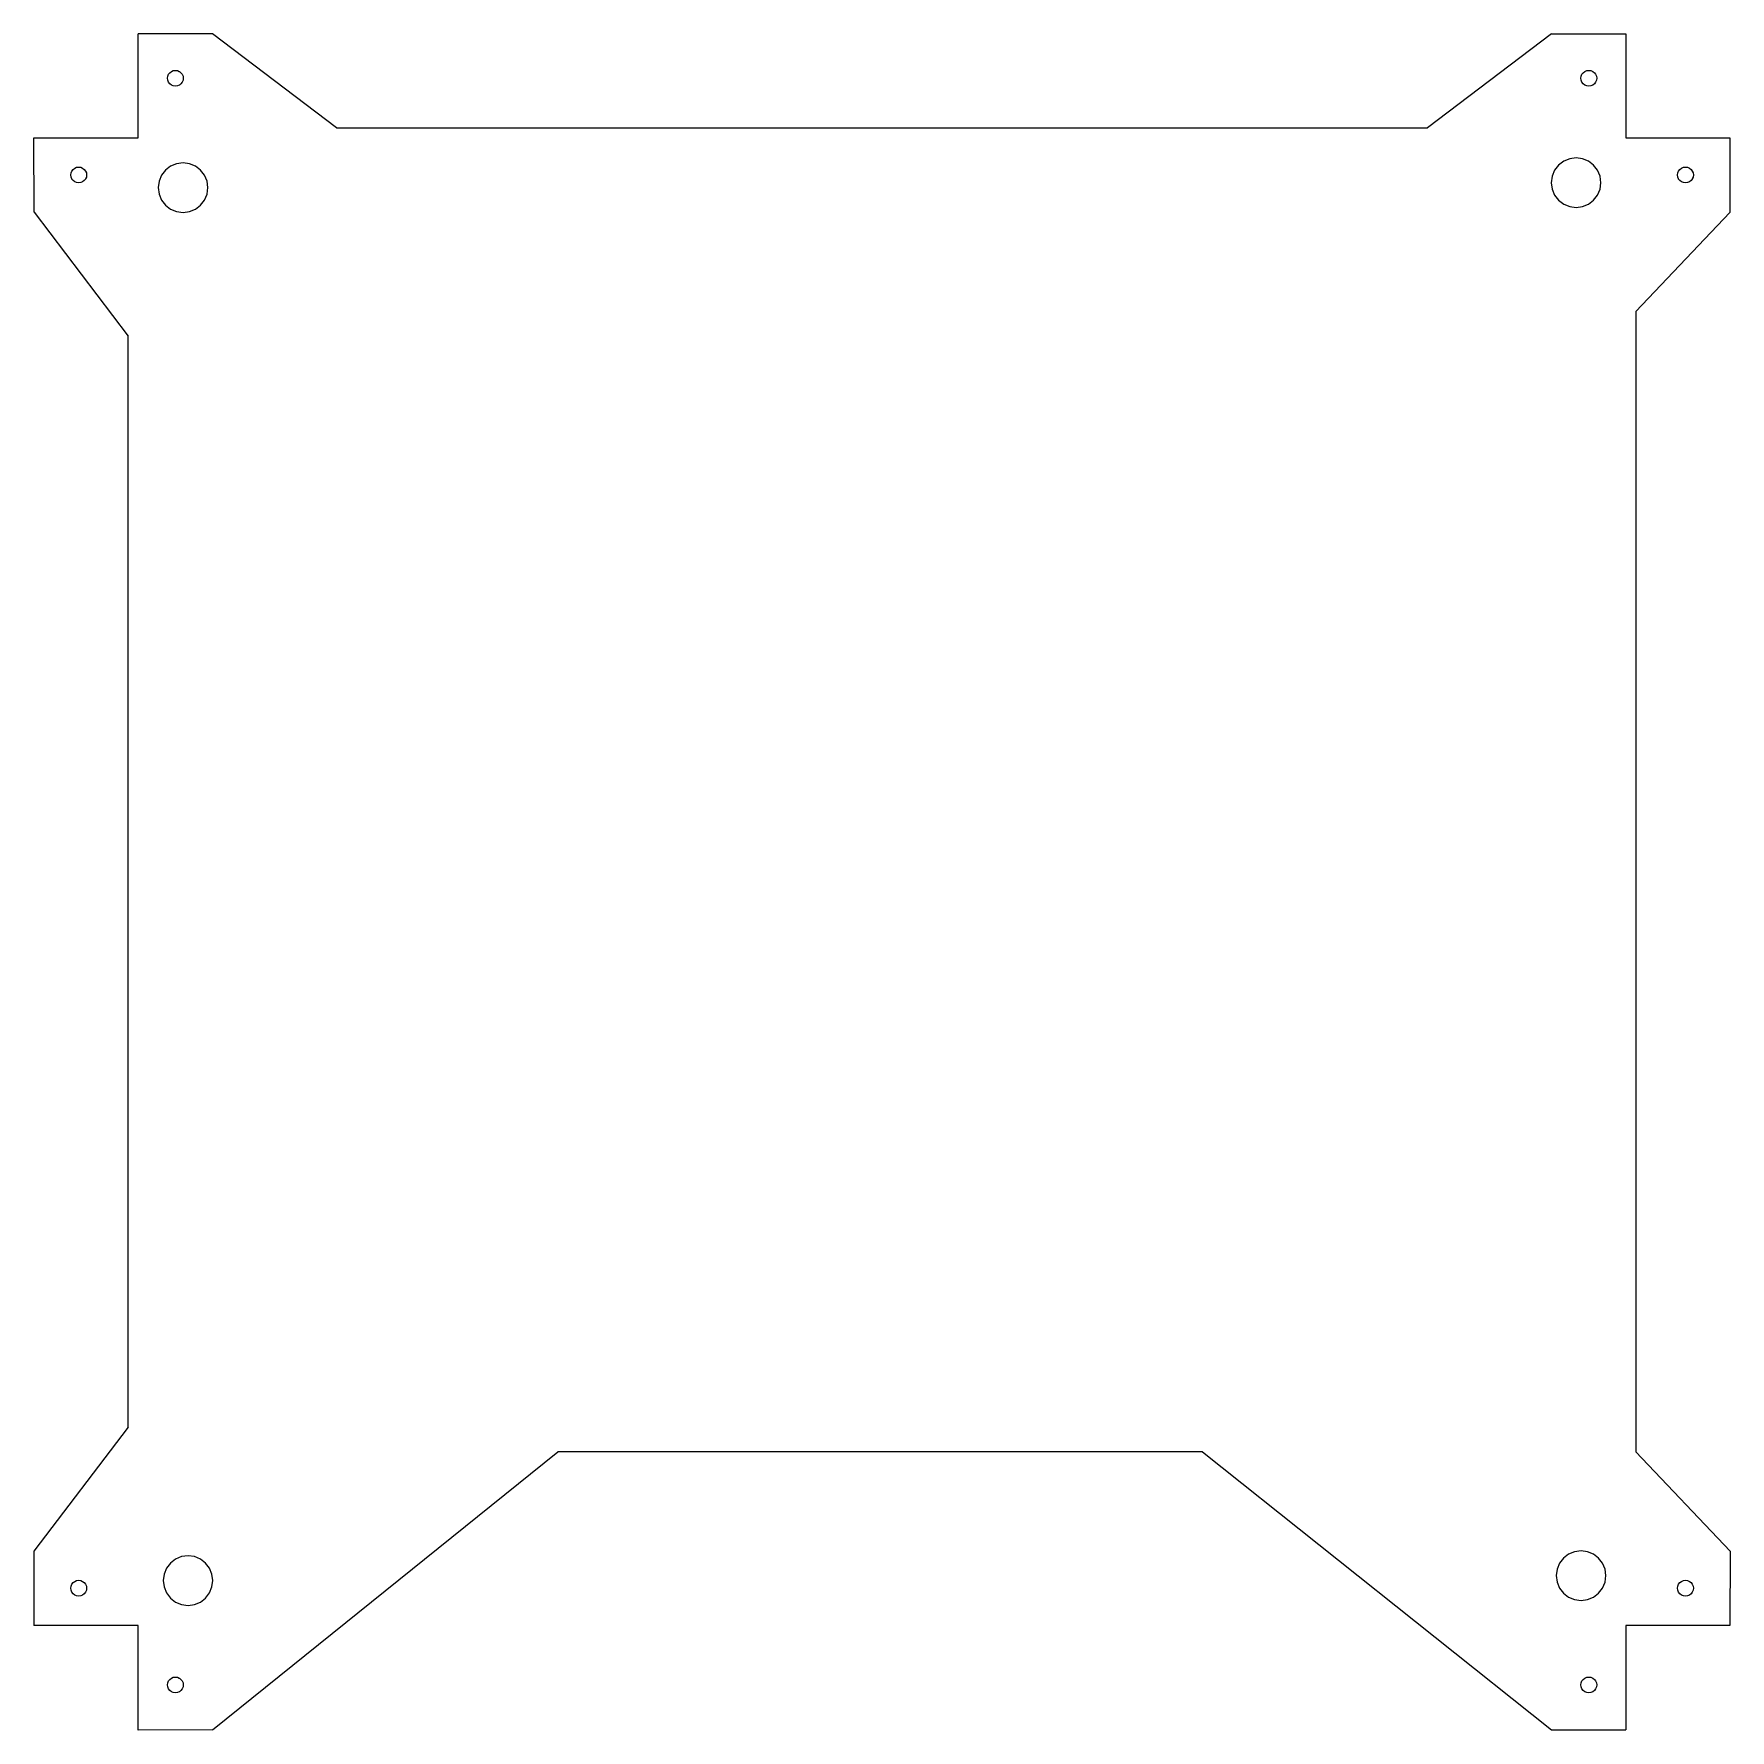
# Model space of a CAD drawing. Header units: metres. Extents: x 894 to 1236, y 660 to 1002.
import ezdxf

# ---------------------------------------------------------------- set-up
doc = ezdxf.new("R2010")
doc.units = ezdxf.units.M

msp = doc.modelspace()

# ---------------------------------------------------------------- linework, layer by layer
at = {"layer": 'Layer0'}
for p, q in [((915.19, 981.15, 650.13), (915.19, 1002.1, 650.13)), ((930.19, 1002.1, 650.13), (915.19, 1002.1, 650.13)), ((955.19, 983.15, 650.13), (930.19, 1002.1, 650.13)), ((1200.17, 1002.1, 650.13), (1175.19, 983.15, 650.13)), ((1200.17, 1002.1, 650.13), (1215.19, 1002.1, 650.13)), ((1215.19, 1002.1, 650.13), (1215.19, 981.15, 650.13)), ((921.09, 993.15, 650.13), (921.15, 993.57, 650.13)), ((921.15, 992.74, 650.13), (921.09, 993.15, 650.13)), ((921.15, 993.57, 650.13), (921.31, 993.95, 650.13)), ((921.31, 992.35, 650.13), (921.15, 992.74, 650.13)), ((921.31, 993.95, 650.13), (921.56, 994.28, 650.13)), ((921.56, 992.02, 650.13), (921.31, 992.35, 650.13)), ((921.56, 994.28, 650.13), (921.89, 994.54, 650.13)), ((921.89, 991.77, 650.13), (921.56, 992.02, 650.13)), ((921.89, 994.54, 650.13), (922.28, 994.7, 650.13)), ((922.28, 994.7, 650.13), (922.69, 994.75, 650.13)), ((922.69, 994.75, 650.13), (923.1, 994.7, 650.13)), ((923.1, 994.7, 650.13), (923.49, 994.54, 650.13)), ((923.49, 994.54, 650.13), (923.52, 994.52, 650.13)), ((923.52, 994.52, 650.13), (923.82, 994.28, 650.13)), ((923.82, 992.02, 650.13), (923.52, 991.79, 650.13)), ((923.82, 994.28, 650.13), (924.08, 993.95, 650.13)), ((924.08, 992.35, 650.13), (923.82, 992.02, 650.13)), ((924.08, 993.95, 650.13), (924.24, 993.57, 650.13)), ((924.24, 992.74, 650.13), (924.08, 992.35, 650.13)), ((924.24, 993.57, 650.13), (924.29, 993.15, 650.13)), ((924.29, 993.15, 650.13), (924.24, 992.74, 650.13)), ((1206.09, 993.15, 650.13), (1206.15, 993.57, 650.13)), ((1206.15, 992.74, 650.13), (1206.09, 993.15, 650.13)), ((1206.15, 993.57, 650.13), (1206.31, 993.95, 650.13)), ((1206.31, 992.35, 650.13), (1206.15, 992.74, 650.13)), ((1206.31, 993.95, 650.13), (1206.56, 994.28, 650.13)), ((1206.56, 992.02, 650.13), (1206.31, 992.35, 650.13)), ((1206.56, 994.28, 650.13), (1206.87, 994.52, 650.13)), ((1206.87, 991.79, 650.13), (1206.56, 992.02, 650.13)), ((1206.87, 994.52, 650.13), (1206.89, 994.54, 650.13)), ((1206.89, 994.54, 650.13), (1207.28, 994.7, 650.13)), ((1207.28, 994.7, 650.13), (1207.69, 994.75, 650.13)), ((1207.69, 994.75, 650.13), (1208.1, 994.7, 650.13)), ((1208.1, 994.7, 650.13), (1208.49, 994.54, 650.13)), ((1208.49, 994.54, 650.13), (1208.82, 994.28, 650.13)), ((1208.82, 992.02, 650.13), (1208.49, 991.77, 650.13)), ((1208.82, 994.28, 650.13), (1209.08, 993.95, 650.13)), ((1209.08, 992.35, 650.13), (1208.82, 992.02, 650.13)), ((1209.08, 993.95, 650.13), (1209.24, 993.57, 650.13)), ((1209.24, 992.74, 650.13), (1209.08, 992.35, 650.13)), ((1209.24, 993.57, 650.13), (1209.29, 993.15, 650.13)), ((1209.29, 993.15, 650.13), (1209.24, 992.74, 650.13)), ((922.28, 991.61, 650.13), (921.89, 991.77, 650.13)), ((922.69, 991.55, 650.13), (922.28, 991.61, 650.13)), ((923.1, 991.61, 650.13), (922.69, 991.55, 650.13)), ((923.49, 991.77, 650.13), (923.1, 991.61, 650.13)), ((923.52, 991.79, 650.13), (923.49, 991.77, 650.13)), ((1206.89, 991.77, 650.13), (1206.87, 991.79, 650.13)), ((1207.28, 991.61, 650.13), (1206.89, 991.77, 650.13)), ((1207.69, 991.55, 650.13), (1207.28, 991.61, 650.13)), ((1208.1, 991.61, 650.13), (1207.69, 991.55, 650.13)), ((1208.49, 991.77, 650.13), (1208.1, 991.61, 650.13)), ((955.19, 983.15, 650.13), (1175.19, 983.15, 650.13)), ((894.19, 966.15, 650.13), (894.17, 981.16, 650.13)), ((894.17, 981.16, 650.13), (915.19, 981.15, 650.13)), ((1215.19, 981.15, 650.13), (1236.17, 981.15, 650.13)), ((1236.17, 981.15, 650.13), (1236.17, 966.1, 650.13)), ((902.06, 974.78, 650.13), (902.39, 975.04, 650.13)), ((902.39, 975.04, 650.13), (902.78, 975.2, 650.13)), ((902.78, 975.2, 650.13), (903.19, 975.25, 650.13)), ((903.19, 975.25, 650.13), (903.6, 975.2, 650.13)), ((903.6, 975.2, 650.13), (903.99, 975.04, 650.13)), ((903.99, 975.04, 650.13), (904.32, 974.78, 650.13)), ((921.74, 975.43, 650.13), (920.71, 974.64, 650.13)), ((922.95, 975.93, 650.13), (921.74, 975.43, 650.13)), ((924.24, 976.1, 650.13), (922.95, 975.93, 650.13)), ((925.53, 975.93, 650.13), (924.24, 976.1, 650.13)), ((926.74, 975.43, 650.13), (925.53, 975.93, 650.13)), ((927.78, 974.64, 650.13), (926.74, 975.43, 650.13)), ((1201.61, 975.64, 650.13), (1200.81, 974.6, 650.13)), ((1202.64, 976.43, 650.13), (1201.61, 975.64, 650.13)), ((1203.85, 976.93, 650.13), (1202.64, 976.43, 650.13)), ((1205.14, 977.1, 650.13), (1203.85, 976.93, 650.13)), ((1206.43, 976.93, 650.13), (1205.14, 977.1, 650.13)), ((1207.64, 976.43, 650.13), (1206.43, 976.93, 650.13)), ((1208.68, 975.64, 650.13), (1207.64, 976.43, 650.13)), ((1209.47, 974.6, 650.13), (1208.68, 975.64, 650.13)), ((1226.06, 974.78, 650.13), (1226.39, 975.04, 650.13)), ((1226.39, 975.04, 650.13), (1226.78, 975.2, 650.13)), ((1226.78, 975.2, 650.13), (1227.19, 975.25, 650.13)), ((1227.19, 975.25, 650.13), (1227.6, 975.2, 650.13)), ((1227.6, 975.2, 650.13), (1227.99, 975.04, 650.13)), ((1227.99, 975.04, 650.13), (1228.32, 974.78, 650.13)), ((901.59, 973.65, 650.13), (901.65, 974.07, 650.13)), ((901.65, 973.24, 650.13), (901.59, 973.65, 650.13)), ((901.65, 974.07, 650.13), (901.81, 974.45, 650.13)), ((901.81, 972.85, 650.13), (901.65, 973.24, 650.13)), ((901.81, 974.45, 650.13), (902.06, 974.78, 650.13)), ((901.82, 972.83, 650.13), (901.81, 972.85, 650.13)), ((902.06, 972.52, 650.13), (901.82, 972.83, 650.13)), ((902.39, 972.27, 650.13), (902.06, 972.52, 650.13)), ((902.78, 972.11, 650.13), (902.39, 972.27, 650.13)), ((903.19, 972.05, 650.13), (902.78, 972.11, 650.13)), ((903.6, 972.11, 650.13), (903.19, 972.05, 650.13)), ((903.99, 972.27, 650.13), (903.6, 972.11, 650.13)), ((904.32, 972.52, 650.13), (903.99, 972.27, 650.13)), ((904.32, 974.78, 650.13), (904.58, 974.45, 650.13)), ((904.56, 972.83, 650.13), (904.32, 972.52, 650.13)), ((904.58, 972.85, 650.13), (904.56, 972.83, 650.13)), ((904.58, 974.45, 650.13), (904.74, 974.07, 650.13)), ((904.74, 973.24, 650.13), (904.58, 972.85, 650.13)), ((904.74, 974.07, 650.13), (904.79, 973.65, 650.13)), ((904.79, 973.65, 650.13), (904.74, 973.24, 650.13)), ((919.41, 972.4, 650.13), (919.24, 971.1, 650.13)), ((919.91, 973.6, 650.13), (919.41, 972.4, 650.13)), ((920.71, 974.64, 650.13), (919.91, 973.6, 650.13)), ((928.57, 973.6, 650.13), (927.78, 974.64, 650.13)), ((929.07, 972.4, 650.13), (928.57, 973.6, 650.13)), ((929.24, 971.1, 650.13), (929.07, 972.4, 650.13)), ((1200.31, 973.4, 650.13), (1200.14, 972.1, 650.13)), ((1200.14, 972.1, 650.13), (1200.31, 970.81, 650.13)), ((1200.81, 974.6, 650.13), (1200.31, 973.4, 650.13)), ((1209.97, 973.4, 650.13), (1209.47, 974.6, 650.13)), ((1210.14, 972.1, 650.13), (1209.97, 973.4, 650.13)), ((1209.97, 970.81, 650.13), (1210.14, 972.1, 650.13)), ((1225.59, 973.65, 650.13), (1225.65, 974.07, 650.13)), ((1225.65, 973.24, 650.13), (1225.59, 973.65, 650.13)), ((1225.65, 974.07, 650.13), (1225.81, 974.45, 650.13)), ((1225.81, 972.85, 650.13), (1225.65, 973.24, 650.13)), ((1225.81, 974.45, 650.13), (1226.06, 974.78, 650.13)), ((1225.82, 972.83, 650.13), (1225.81, 972.85, 650.13)), ((1226.06, 972.52, 650.13), (1225.82, 972.83, 650.13)), ((1226.39, 972.27, 650.13), (1226.06, 972.52, 650.13)), ((1226.78, 972.11, 650.13), (1226.39, 972.27, 650.13)), ((1227.19, 972.05, 650.13), (1226.78, 972.11, 650.13)), ((1227.6, 972.11, 650.13), (1227.19, 972.05, 650.13)), ((1227.99, 972.27, 650.13), (1227.6, 972.11, 650.13)), ((1228.32, 972.52, 650.13), (1227.99, 972.27, 650.13)), ((1228.32, 974.78, 650.13), (1228.58, 974.45, 650.13)), ((1228.56, 972.83, 650.13), (1228.32, 972.52, 650.13)), ((1228.58, 972.85, 650.13), (1228.56, 972.83, 650.13)), ((1228.58, 974.45, 650.13), (1228.74, 974.07, 650.13)), ((1228.74, 973.24, 650.13), (1228.58, 972.85, 650.13)), ((1228.74, 974.07, 650.13), (1228.79, 973.65, 650.13)), ((1228.79, 973.65, 650.13), (1228.74, 973.24, 650.13)), ((919.24, 971.1, 650.13), (919.41, 969.81, 650.13)), ((919.41, 969.81, 650.13), (919.91, 968.6, 650.13)), ((919.91, 968.6, 650.13), (920.71, 967.57, 650.13)), ((927.78, 967.57, 650.13), (928.57, 968.6, 650.13)), ((928.57, 968.6, 650.13), (929.07, 969.81, 650.13)), ((929.07, 969.81, 650.13), (929.24, 971.1, 650.13)), ((1200.31, 970.81, 650.13), (1200.81, 969.6, 650.13)), ((1200.81, 969.6, 650.13), (1201.61, 968.57, 650.13)), ((1201.61, 968.57, 650.13), (1202.64, 967.77, 650.13)), ((1207.64, 967.77, 650.13), (1208.68, 968.57, 650.13)), ((1208.68, 968.57, 650.13), (1209.47, 969.6, 650.13)), ((1209.47, 969.6, 650.13), (1209.97, 970.81, 650.13)), ((894.19, 966.15, 650.13), (913.19, 941.15, 650.13)), ((920.71, 967.57, 650.13), (921.74, 966.77, 650.13)), ((921.74, 966.77, 650.13), (922.95, 966.27, 650.13)), ((922.95, 966.27, 650.13), (924.24, 966.1, 650.13)), ((924.24, 966.1, 650.13), (925.53, 966.27, 650.13)), ((925.53, 966.27, 650.13), (926.74, 966.77, 650.13)), ((926.74, 966.77, 650.13), (927.78, 967.57, 650.13)), ((1202.64, 967.77, 650.13), (1203.85, 967.27, 650.13)), ((1203.85, 967.27, 650.13), (1205.14, 967.1, 650.13)), ((1205.14, 967.1, 650.13), (1206.43, 967.27, 650.13)), ((1206.43, 967.27, 650.13), (1207.64, 967.77, 650.13)), ((1217.19, 946.15, 650.13), (1236.17, 966.1, 650.13)), ((1217.19, 946.15, 650.13), (1217.19, 716.15, 650.13)), ((913.19, 721.15, 650.13), (913.19, 941.15, 650.13)), ((913.19, 721.15, 650.13), (894.17, 696.1, 650.13)), ((930.19, 660.1, 650.13), (999.82, 716.14, 650.13)), ((1064.82, 716.14, 650.13), (999.82, 716.14, 650.13)), ((1129.82, 716.14, 650.13), (1064.82, 716.14, 650.13)), ((1129.82, 716.14, 650.13), (1200.19, 660.1, 650.13)), ((1236.19, 696.15, 650.13), (1217.19, 716.15, 650.13)), ((894.17, 696.1, 650.13), (894.17, 681.15, 650.13)), ((922.74, 694.53, 650.13), (921.71, 693.74, 650.13)), ((923.95, 695.03, 650.13), (922.74, 694.53, 650.13)), ((925.24, 695.2, 650.13), (923.95, 695.03, 650.13)), ((926.53, 695.03, 650.13), (925.24, 695.2, 650.13)), ((927.74, 694.53, 650.13), (926.53, 695.03, 650.13)), ((928.78, 693.74, 650.13), (927.74, 694.53, 650.13)), ((1202.61, 694.74, 650.13), (1201.81, 693.7, 650.13)), ((1203.64, 695.53, 650.13), (1202.61, 694.74, 650.13)), ((1204.85, 696.03, 650.13), (1203.64, 695.53, 650.13)), ((1206.14, 696.2, 650.13), (1204.85, 696.03, 650.13)), ((1207.43, 696.03, 650.13), (1206.14, 696.2, 650.13)), ((1208.64, 695.53, 650.13), (1207.43, 696.03, 650.13)), ((1209.68, 694.74, 650.13), (1208.64, 695.53, 650.13)), ((1210.47, 693.7, 650.13), (1209.68, 694.74, 650.13)), ((1236.19, 696.15, 650.13), (1236.17, 681.14, 650.13)), ((920.41, 691.5, 650.13), (920.24, 690.2, 650.13)), ((920.91, 692.7, 650.13), (920.41, 691.5, 650.13)), ((921.71, 693.74, 650.13), (920.91, 692.7, 650.13)), ((929.57, 692.7, 650.13), (928.78, 693.74, 650.13)), ((930.07, 691.5, 650.13), (929.57, 692.7, 650.13)), ((930.24, 690.2, 650.13), (930.07, 691.5, 650.13)), ((1201.31, 692.5, 650.13), (1201.14, 691.2, 650.13)), ((1201.14, 691.2, 650.13), (1201.31, 689.91, 650.13)), ((1201.81, 693.7, 650.13), (1201.31, 692.5, 650.13)), ((1210.97, 692.5, 650.13), (1210.47, 693.7, 650.13)), ((1211.14, 691.2, 650.13), (1210.97, 692.5, 650.13)), ((1210.97, 689.91, 650.13), (1211.14, 691.2, 650.13)), ((901.59, 688.65, 650.13), (901.65, 689.07, 650.13)), ((901.65, 688.24, 650.13), (901.59, 688.65, 650.13)), ((901.65, 689.07, 650.13), (901.81, 689.45, 650.13)), ((901.81, 687.85, 650.13), (901.65, 688.24, 650.13)), ((901.81, 689.45, 650.13), (901.82, 689.48, 650.13)), ((902.06, 687.52, 650.13), (901.81, 687.85, 650.13)), ((901.82, 689.48, 650.13), (902.06, 689.78, 650.13)), ((902.06, 689.78, 650.13), (902.39, 690.04, 650.13)), ((902.39, 687.27, 650.13), (902.06, 687.52, 650.13)), ((902.39, 690.04, 650.13), (902.78, 690.2, 650.13)), ((902.78, 690.2, 650.13), (903.19, 690.25, 650.13)), ((903.19, 690.25, 650.13), (903.6, 690.2, 650.13)), ((903.6, 690.2, 650.13), (903.99, 690.04, 650.13)), ((903.99, 690.04, 650.13), (904.32, 689.78, 650.13)), ((904.32, 687.52, 650.13), (903.99, 687.27, 650.13)), ((904.32, 689.78, 650.13), (904.56, 689.48, 650.13)), ((904.58, 687.85, 650.13), (904.32, 687.52, 650.13)), ((904.56, 689.48, 650.13), (904.58, 689.45, 650.13)), ((904.58, 689.45, 650.13), (904.74, 689.07, 650.13)), ((904.74, 688.24, 650.13), (904.58, 687.85, 650.13)), ((904.74, 689.07, 650.13), (904.79, 688.65, 650.13)), ((904.79, 688.65, 650.13), (904.74, 688.24, 650.13)), ((920.24, 690.2, 650.13), (920.41, 688.91, 650.13)), ((920.41, 688.91, 650.13), (920.91, 687.7, 650.13)), ((920.91, 687.7, 650.13), (921.71, 686.67, 650.13)), ((928.78, 686.67, 650.13), (929.57, 687.7, 650.13)), ((929.57, 687.7, 650.13), (930.07, 688.91, 650.13)), ((930.07, 688.91, 650.13), (930.24, 690.2, 650.13)), ((1201.31, 689.91, 650.13), (1201.81, 688.7, 650.13)), ((1201.81, 688.7, 650.13), (1202.61, 687.67, 650.13)), ((1202.61, 687.67, 650.13), (1203.64, 686.87, 650.13)), ((1208.64, 686.87, 650.13), (1209.68, 687.67, 650.13)), ((1209.68, 687.67, 650.13), (1210.47, 688.7, 650.13)), ((1210.47, 688.7, 650.13), (1210.97, 689.91, 650.13)), ((1225.59, 688.65, 650.13), (1225.65, 689.07, 650.13)), ((1225.65, 688.24, 650.13), (1225.59, 688.65, 650.13)), ((1225.65, 689.07, 650.13), (1225.81, 689.45, 650.13)), ((1225.81, 687.85, 650.13), (1225.65, 688.24, 650.13)), ((1225.81, 689.45, 650.13), (1226.06, 689.78, 650.13)), ((1226.06, 687.52, 650.13), (1225.81, 687.85, 650.13)), ((1226.06, 689.78, 650.13), (1226.39, 690.04, 650.13)), ((1226.39, 687.27, 650.13), (1226.06, 687.52, 650.13)), ((1226.39, 690.04, 650.13), (1226.78, 690.2, 650.13)), ((1226.78, 690.2, 650.13), (1227.19, 690.25, 650.13)), ((1227.19, 690.25, 650.13), (1227.6, 690.2, 650.13)), ((1227.6, 690.2, 650.13), (1227.99, 690.04, 650.13)), ((1227.99, 690.04, 650.13), (1228.32, 689.78, 650.13)), ((1228.32, 687.52, 650.13), (1227.99, 687.27, 650.13)), ((1228.32, 689.78, 650.13), (1228.58, 689.45, 650.13)), ((1228.58, 687.85, 650.13), (1228.32, 687.52, 650.13)), ((1228.58, 689.45, 650.13), (1228.74, 689.07, 650.13)), ((1228.74, 688.24, 650.13), (1228.58, 687.85, 650.13)), ((1228.74, 689.07, 650.13), (1228.79, 688.65, 650.13)), ((1228.79, 688.65, 650.13), (1228.74, 688.24, 650.13)), ((902.78, 687.11, 650.13), (902.39, 687.27, 650.13)), ((903.19, 687.05, 650.13), (902.78, 687.11, 650.13)), ((903.6, 687.11, 650.13), (903.19, 687.05, 650.13)), ((903.99, 687.27, 650.13), (903.6, 687.11, 650.13)), ((921.71, 686.67, 650.13), (922.74, 685.87, 650.13)), ((922.74, 685.87, 650.13), (923.95, 685.37, 650.13)), ((923.95, 685.37, 650.13), (925.24, 685.2, 650.13)), ((925.24, 685.2, 650.13), (926.53, 685.37, 650.13)), ((926.53, 685.37, 650.13), (927.74, 685.87, 650.13)), ((927.74, 685.87, 650.13), (928.78, 686.67, 650.13)), ((1203.64, 686.87, 650.13), (1204.85, 686.37, 650.13)), ((1204.85, 686.37, 650.13), (1206.14, 686.2, 650.13)), ((1206.14, 686.2, 650.13), (1207.43, 686.37, 650.13)), ((1207.43, 686.37, 650.13), (1208.64, 686.87, 650.13)), ((1226.78, 687.11, 650.13), (1226.39, 687.27, 650.13)), ((1227.19, 687.05, 650.13), (1226.78, 687.11, 650.13)), ((1227.6, 687.11, 650.13), (1227.19, 687.05, 650.13)), ((1227.99, 687.27, 650.13), (1227.6, 687.11, 650.13)), ((915.19, 681.15, 650.13), (894.17, 681.15, 650.13)), ((915.19, 660.05, 650.13), (915.19, 681.15, 650.13)), ((1215.19, 681.15, 650.13), (1215.19, 660.1, 650.13)), ((1236.17, 681.14, 650.13), (1215.19, 681.15, 650.13)), ((921.56, 670.28, 650.13), (921.89, 670.54, 650.13)), ((921.89, 670.54, 650.13), (922.28, 670.7, 650.13)), ((922.28, 670.7, 650.13), (922.69, 670.75, 650.13)), ((922.69, 670.75, 650.13), (923.1, 670.7, 650.13)), ((923.1, 670.7, 650.13), (923.49, 670.54, 650.13)), ((923.49, 670.54, 650.13), (923.52, 670.52, 650.13)), ((923.52, 670.52, 650.13), (923.82, 670.28, 650.13)), ((1206.56, 670.28, 650.13), (1206.89, 670.54, 650.13)), ((1206.89, 670.54, 650.13), (1207.28, 670.7, 650.13)), ((1207.28, 670.7, 650.13), (1207.69, 670.75, 650.13)), ((1207.69, 670.75, 650.13), (1208.1, 670.7, 650.13)), ((1208.1, 670.7, 650.13), (1208.49, 670.54, 650.13)), ((1208.49, 670.54, 650.13), (1208.82, 670.28, 650.13)), ((921.09, 669.15, 650.13), (921.15, 669.57, 650.13)), ((921.15, 668.74, 650.13), (921.09, 669.15, 650.13)), ((921.15, 669.57, 650.13), (921.31, 669.95, 650.13)), ((921.31, 668.35, 650.13), (921.15, 668.74, 650.13)), ((921.31, 669.95, 650.13), (921.56, 670.28, 650.13)), ((921.56, 668.02, 650.13), (921.31, 668.35, 650.13)), ((921.89, 667.77, 650.13), (921.56, 668.02, 650.13)), ((922.28, 667.61, 650.13), (921.89, 667.77, 650.13)), ((922.69, 667.55, 650.13), (922.28, 667.61, 650.13)), ((923.1, 667.61, 650.13), (922.69, 667.55, 650.13)), ((923.49, 667.77, 650.13), (923.1, 667.61, 650.13)), ((923.52, 667.79, 650.13), (923.49, 667.77, 650.13)), ((923.82, 668.02, 650.13), (923.52, 667.79, 650.13)), ((923.82, 670.28, 650.13), (924.08, 669.95, 650.13)), ((924.08, 668.35, 650.13), (923.82, 668.02, 650.13)), ((924.08, 669.95, 650.13), (924.24, 669.57, 650.13)), ((924.24, 668.74, 650.13), (924.08, 668.35, 650.13)), ((924.24, 669.57, 650.13), (924.29, 669.15, 650.13)), ((924.29, 669.15, 650.13), (924.24, 668.74, 650.13)), ((1206.09, 669.15, 650.13), (1206.15, 669.57, 650.13)), ((1206.15, 668.74, 650.13), (1206.09, 669.15, 650.13)), ((1206.15, 669.57, 650.13), (1206.31, 669.95, 650.13)), ((1206.31, 668.35, 650.13), (1206.15, 668.74, 650.13)), ((1206.31, 669.95, 650.13), (1206.56, 670.28, 650.13)), ((1206.56, 668.02, 650.13), (1206.31, 668.35, 650.13)), ((1206.89, 667.77, 650.13), (1206.56, 668.02, 650.13)), ((1207.28, 667.61, 650.13), (1206.89, 667.77, 650.13)), ((1207.69, 667.55, 650.13), (1207.28, 667.61, 650.13)), ((1208.1, 667.61, 650.13), (1207.69, 667.55, 650.13)), ((1208.49, 667.77, 650.13), (1208.1, 667.61, 650.13)), ((1208.82, 668.02, 650.13), (1208.49, 667.77, 650.13)), ((1208.82, 670.28, 650.13), (1209.08, 669.95, 650.13)), ((1209.08, 668.35, 650.13), (1208.82, 668.02, 650.13)), ((1209.08, 669.95, 650.13), (1209.24, 669.57, 650.13)), ((1209.24, 668.74, 650.13), (1209.08, 668.35, 650.13)), ((1209.24, 669.57, 650.13), (1209.29, 669.15, 650.13)), ((1209.29, 669.15, 650.13), (1209.24, 668.74, 650.13)), ((930.19, 660.1, 650.13), (915.19, 660.05, 650.13)), ((1200.19, 660.1, 650.13), (1215.19, 660.1, 650.13))]:
    msp.add_line(p, q, dxfattribs=at)

doc.saveas('drawing.dxf')
